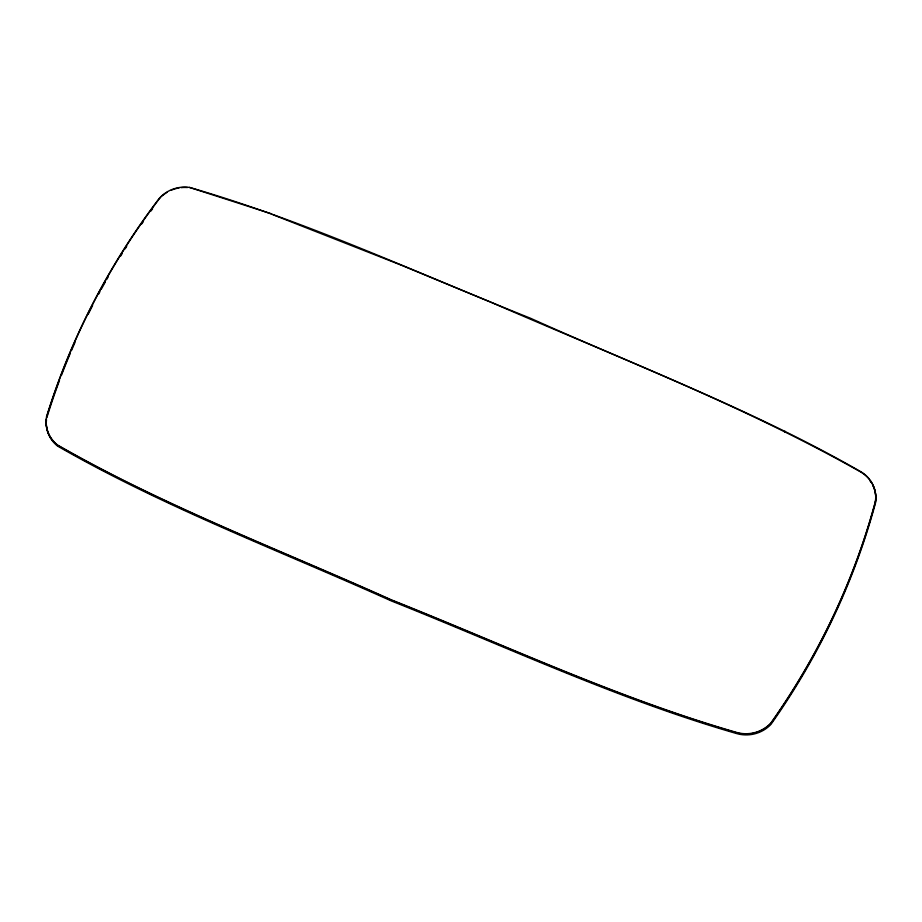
<?xml version="1.0" encoding="UTF-8"?>
<svg xmlns="http://www.w3.org/2000/svg" width="922" height="922" viewBox="0 0 922 922"><rect width="100%" height="100%" fill="white"/><g stroke="black" fill="none" stroke-linecap="round" stroke-linejoin="round"><path stroke-width="1.38" d="M160.739 197.262A32.593 30.61 -9.6 0 0 159.322 198.749A748.168 702.599 -9.6 0 0 46.653 416.928L46.584 416.56A748.168 702.599 -9.6 0 1 159.264 198.38A32.593 30.61 -9.6 0 1 189.471 187.408C306.6 221.176 417.389 273.269 530.438 318.205C640.917 367.947 755.049 410.947 860.33 471.43A32.593 30.61 -9.6 0 1 875.37 501.556L875.427 501.925A748.168 702.599 -9.6 0 1 770.827 723.528A32.593 30.61 -9.6 0 1 736.367 732.702C617.844 698.473 505.752 645.7 391.366 600.187C279.539 549.881 164.001 506.432 57.441 445.268A32.593 30.61 -9.6 0 1 46.354 418.899M875.37 501.556A748.168 702.599 -9.6 0 1 770.757 723.159A32.593 30.61 -9.6 0 1 736.298 732.333C617.786 698.104 505.682 645.331 391.297 599.819C279.47 549.512 163.943 506.063 57.371 444.888A32.593 30.61 -9.6 0 1 46.584 416.56M273.085 214.768L401.635 265.329L489.813 301.759M491.126 302.301C615.193 356.353 742.348 405.115 860.387 471.799A32.593 30.61 -9.6 0 1 869.538 479.624M784.922 431.162L785.118 432.372M271.679 213.881L189.471 187.408M162.249 195.844A32.593 30.61 -9.6 0 1 167.297 192.202M171.019 190.312A32.593 30.61 -9.6 0 1 179.064 187.927M181.15 187.639A32.593 30.61 -9.6 0 1 187.443 187.546M870.714 481.238A32.593 30.61 -9.6 0 1 875.427 501.925M872.857 485.491A32.593 30.61 -9.6 0 1 875.566 502.755A748.168 702.599 -9.6 0 1 770.965 724.358A32.593 30.61 -9.6 0 1 736.505 733.532C617.982 699.314 505.89 646.529 391.504 601.017C279.677 550.722 164.139 507.261 57.579 446.098A32.593 30.61 -9.6 0 1 46.492 419.729M869.677 480.454A32.593 30.61 -9.6 0 1 870.852 482.068M46.792 417.77A748.168 702.599 -9.6 0 1 59.492 380.486M61.486 375.219A748.168 702.599 -9.6 0 1 70.441 352.965M71.547 350.372A748.168 702.599 -9.6 0 1 74.924 342.592M88.132 314.414A748.168 702.599 -9.6 0 1 92.603 305.551M98.55 294.256A748.168 702.599 -9.6 0 1 99.899 291.755M101.259 289.254A748.168 702.599 -9.6 0 1 105.396 281.809M106.791 279.331A748.168 702.599 -9.6 0 1 108.208 276.865M120.598 256.086A748.168 702.599 -9.6 0 1 122.107 253.665M125.15 248.836A748.168 702.599 -9.6 0 1 126.683 246.439M141.769 223.885A748.168 702.599 -9.6 0 1 143.417 221.545M150.908 211.069A748.168 702.599 -9.6 0 1 152.603 208.764"/></g></svg>
